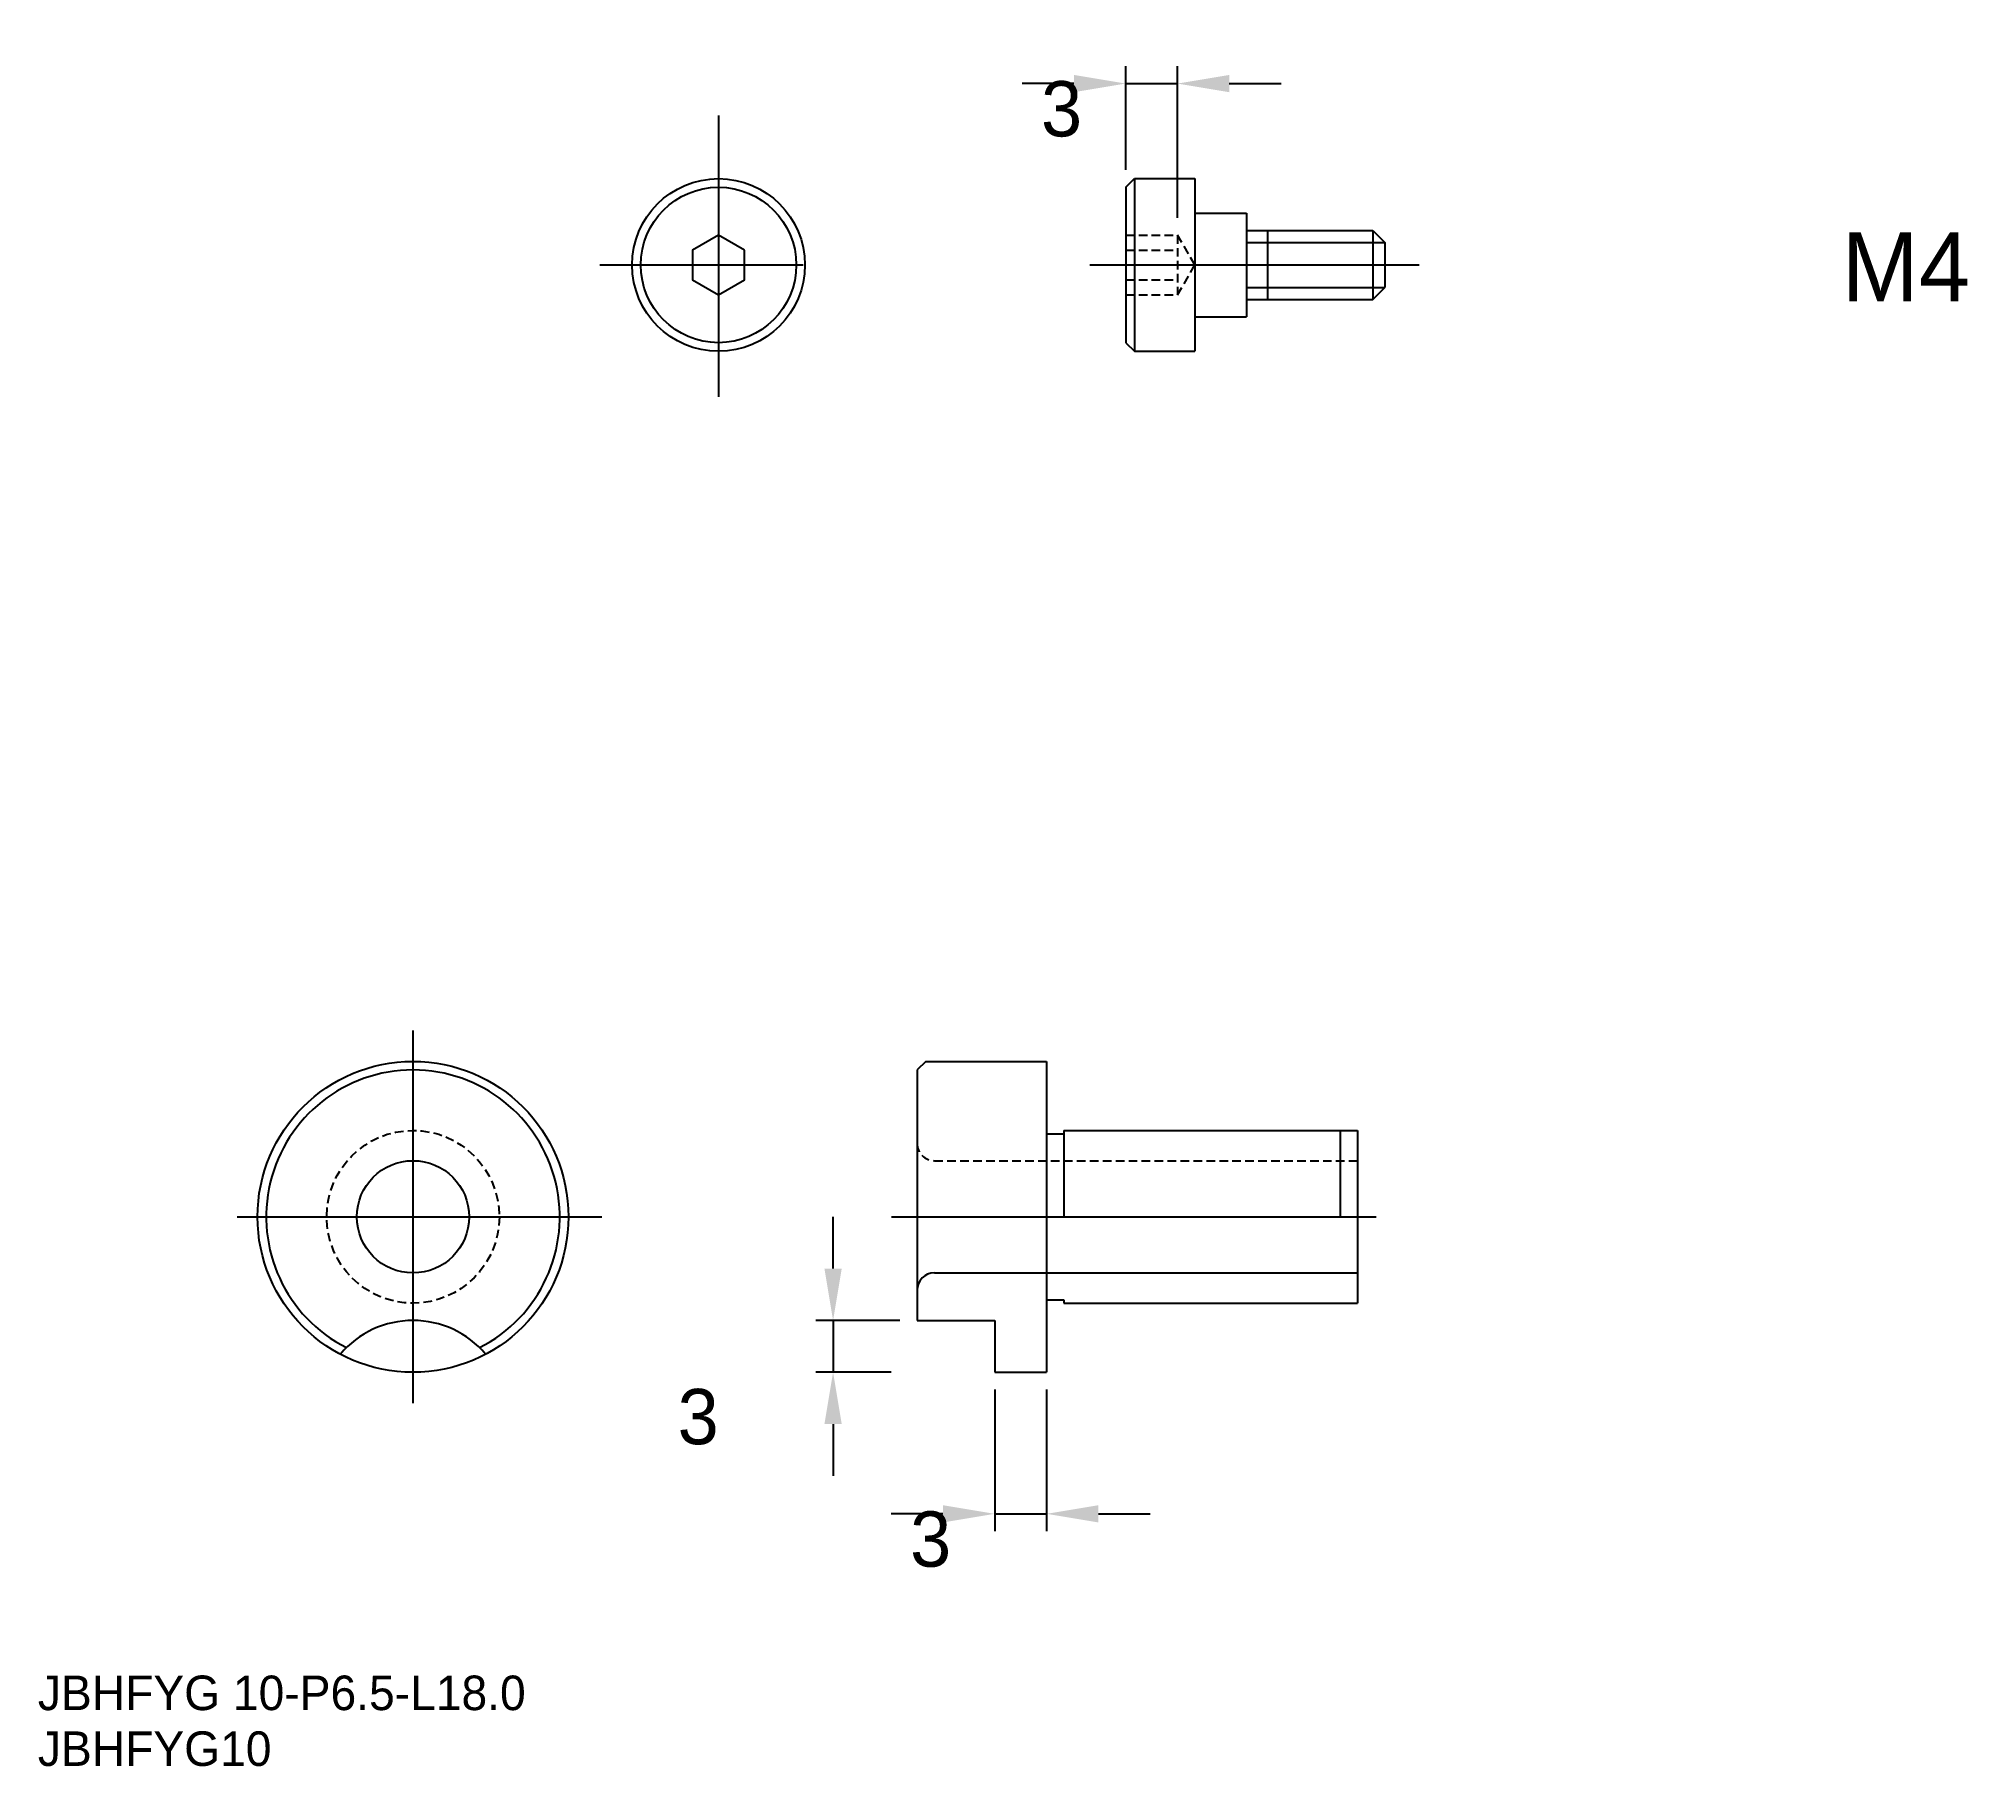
# Model space of a CAD drawing. Extents: x 96 to 207, y 157 to 257.
import ezdxf

# ---------------------------------------------------------------- set-up
doc = ezdxf.new("R2010")
doc.units = 0
doc.linetypes.add('CENTER', pattern=[50.8, 31.75, -6.35, 6.35, -6.35])
doc.linetypes.add('DASHED', pattern=[0.75, 0.5, -0.25])
doc.layers.get('0').update_dxf_attribs({"linetype": 'CONTINUOUS'})
doc.layers.get('DEFPOINTS').update_dxf_attribs({"linetype": 'CONTINUOUS'})
doc.layers.add('CENTER', color=1, linetype='CENTER')
doc.dimstyles.get("Standard").update_dxf_attribs({"dimtxt": 2.5, "dimasz": 2.5, "dimexe": 1.25, "dimexo": 0.625, "dimtad": 1, "dimcen": 2.5, "dimazin": 3, "dimtfac": 1, "dimtmove": 0, "dimatfit": 3})

# ---------------------------------------------------------------- blocks, each defined once
blk = doc.blocks.new('*D9')
at = {"color": 0, "linetype": 'CONTINUOUS'}
for p, q in [((141.72, 185.87), (141.72, 188.87)), ((145.58, 182.87), (140.72, 182.87)), ((141.72, 182.87), (141.72, 179.87)), ((145.08, 179.87), (140.72, 179.87)), ((141.72, 176.87), (141.72, 173.87))]:
    blk.add_line(p, q, dxfattribs=at)
for points in [[(141.22, 185.87), (142.22, 185.87), (141.72, 182.87)], [(141.22, 176.87), (142.22, 176.87), (141.72, 179.87)]]:
    blk.add_solid(points, dxfattribs=at)
at = {"layer": 'DEFPOINTS', "color": 0, "linetype": 'CONTINUOUS'}
for p in [(146.58, 182.87), (141.72, 179.87), (146.08, 179.87)]:
    blk.add_point(p, dxfattribs=at)
at = {"color": 0}
blk.add_text('3', height=3.2, dxfattribs=at).set_placement((132.72, 175.7))
blk = doc.blocks.new('*D10')
at = {"color": 0, "linetype": 'CONTINUOUS'}
for p, q in [((151.08, 178.87), (151.08, 170.67)), ((154.08, 178.87), (154.08, 170.67)), ((148.08, 171.67), (145.08, 171.67)), ((151.08, 171.67), (154.08, 171.67)), ((157.08, 171.67), (160.08, 171.67))]:
    blk.add_line(p, q, dxfattribs=at)
for points in [[(148.08, 172.17), (148.08, 171.17), (151.08, 171.67)], [(157.08, 172.17), (157.08, 171.17), (154.08, 171.67)]]:
    blk.add_solid(points, dxfattribs=at)
at = {"layer": 'DEFPOINTS', "color": 0, "linetype": 'CONTINUOUS'}
for p in [(151.08, 179.87), (154.08, 179.87), (154.08, 171.67)]:
    blk.add_point(p, dxfattribs=at)
at = {"color": 0}
blk.add_text('3', height=3.2, dxfattribs=at).set_placement((146.18, 168.61))
blk = doc.blocks.new('*D15')
at = {"color": 0, "linetype": 'CONTINUOUS'}
for p, q in [((158.66, 249.48), (158.66, 255.48)), ((161.66, 246.71), (161.66, 255.48)), ((155.66, 254.48), (152.66, 254.48)), ((158.66, 254.48), (161.66, 254.48)), ((164.66, 254.48), (167.66, 254.48))]:
    blk.add_line(p, q, dxfattribs=at)
for points in [[(155.66, 254.98), (155.66, 253.98), (158.66, 254.48)], [(164.66, 254.98), (164.66, 253.98), (161.66, 254.48)]]:
    blk.add_solid(points, dxfattribs=at)
at = {"layer": 'DEFPOINTS', "color": 0, "linetype": 'CONTINUOUS'}
for p in [(161.66, 254.48), (158.66, 248.48), (161.66, 245.71)]:
    blk.add_point(p, dxfattribs=at)
at = {"color": 0}
blk.add_text('3', height=3.2, dxfattribs=at).set_placement((153.76, 251.42))

msp = doc.modelspace()

# ---------------------------------------------------------------- linework, layer by layer
at = {"color": 7, "linetype": 'CONTINUOUS'}
for p, q in [((158.664, 248.477), (159.164, 248.977)), ((158.664, 248.477), (158.664, 239.477)), ((159.164, 248.977), (159.164, 238.977)), ((159.164, 248.977), (162.664, 248.977)), ((162.664, 248.977), (162.664, 238.977)), ((162.664, 246.977), (165.664, 246.977)), ((165.664, 246.977), (165.664, 240.977)), ((165.664, 245.977), (172.964, 245.977)), ((166.864, 245.977), (166.864, 241.977)), ((172.964, 245.977), (173.664, 245.277)), ((172.964, 245.977), (172.964, 241.977)), ((165.664, 245.277), (173.664, 245.277)), ((173.664, 245.277), (173.664, 242.677)), ((165.664, 242.677), (173.664, 242.677)), ((172.964, 241.977), (173.664, 242.677)), ((165.664, 241.977), (172.964, 241.977)), ((162.664, 240.977), (165.664, 240.977)), ((158.664, 239.477), (159.164, 238.977)), ((159.164, 238.977), (162.664, 238.977))]:
    msp.add_line(p, q, dxfattribs=at)
at = {"color": 3, "linetype": 'DASHED'}
for p, q in [((158.664, 245.709), (161.664, 245.709)), ((162.664, 243.977), (161.664, 245.709)), ((161.664, 245.709), (161.664, 242.245)), ((158.664, 244.843), (161.664, 244.843)), ((161.664, 242.245), (162.664, 243.977)), ((158.664, 243.111), (161.664, 243.111)), ((158.664, 242.245), (161.664, 242.245)), ((147.584, 192.118), (172.084, 192.118))]:
    msp.add_line(p, q, dxfattribs=at)
for p, q in [((147.084, 197.868), (146.584, 197.368)), ((147.084, 197.868), (154.084, 197.868)), ((154.084, 197.868), (154.084, 179.868)), ((146.584, 197.368), (146.584, 182.868)), ((154.084, 193.668), (155.084, 193.668)), ((155.084, 193.868), (172.084, 193.868)), ((155.084, 193.868), (155.084, 188.868)), ((171.084, 193.868), (171.084, 188.868)), ((172.084, 193.868), (172.084, 183.868)), ((147.584, 185.618), (172.084, 185.618)), ((154.084, 184.068), (155.084, 184.068)), ((155.084, 184.068), (155.084, 183.868)), ((155.084, 183.868), (172.084, 183.868)), ((146.584, 182.868), (151.084, 182.868)), ((151.084, 182.868), (151.084, 179.868)), ((151.084, 179.868), (154.084, 179.868))]:
    msp.add_line(p, q)
at = {"color": 7, "linetype": 'CONTINUOUS'}
msp.add_lwpolyline([(136.589, 244.843), (135.089, 245.709), (133.589, 244.843), (133.589, 243.111), (135.089, 242.245), (136.589, 243.111)], close=True, dxfattribs=at)
for centre, radius in [((135.089, 243.977), 5), ((135.089, 243.977), 4.5), ((117.4, 188.868), 9), ((117.4, 188.868), 3.25)]:
    msp.add_circle(centre, radius, dxfattribs=at)
at = {"color": 3, "linetype": 'DASHED'}
msp.add_circle((117.4, 188.868), 5, dxfattribs=at)
at = {"color": 7, "linetype": 'CONTINUOUS'}
for centre, radius, start, end in [((117.4, 188.868), 8.5, 296.96239, 243.03761), ((117.4, 177.368), 5.5, 40.11087, 139.88913)]:
    msp.add_arc(centre, radius, start, end, dxfattribs=at)
at = {"color": 3, "linetype": 'DASHED'}
msp.add_arc((147.584, 193.118), 1, 180, 270, dxfattribs=at)
msp.add_arc((147.584, 184.618), 1, 90, 180)
at = {"layer": 'CENTER', "linetype": 'CENTER'}
for p, q in [((135.089, 252.637), (135.089, 236.352)), ((128.214, 243.977), (139.987, 243.977)), ((156.593, 243.977), (175.652, 243.977)), ((117.4, 199.653), (117.4, 178.084)), ((107.212, 188.868), (128.331, 188.868)), ((145.103, 188.868), (173.167, 188.868))]:
    msp.add_line(p, q, dxfattribs=at)

# ---------------------------------------------------------------- texts
for s, height, p in [('M4', 4, (200.118, 241.867)), ('JBHFYG 10-P6.5-L18.0', 2, (95.682, 160.305)), ('JBHFYG10', 2, (95.682, 157.074))]:
    msp.add_text(s, height=height).set_placement(p)

# ---------------------------------------------------------------- dimensions: what is measured, and where the dimension line sits
at = {"color": 7, "linetype": 'CONTINUOUS'}
for base, p1, p2, picture, middle in [((161.664, 254.485), (158.664, 248.477), (161.664, 245.709), '*D15', (160.164, 257.085)), ((154.084, 171.673), (151.084, 179.868), (154.084, 179.868), '*D10', (152.584, 174.273))]:
    dim = msp.add_linear_dim(base=base, p1=p1, p2=p2, dimstyle='Standard', override={"dimtmove": 0, "dimtzin": 0}, dxfattribs=at)
    dim.commit()
    dim.dimension.update_dxf_attribs({"geometry": picture, "text_midpoint": middle})
dim = msp.add_linear_dim(base=(141.721, 179.868), p1=(146.584, 182.868), p2=(146.084, 179.868), angle=90, dimstyle='Standard', override={"dimtmove": 0, "dimtzin": 0}, dxfattribs=at)
dim.commit()
dim.dimension.update_dxf_attribs({"geometry": '*D9', "text_midpoint": (139.121, 181.368)})

doc.saveas('drawing.dxf')
